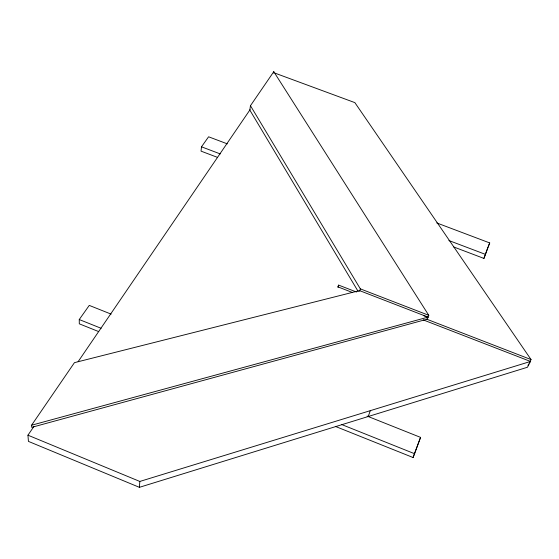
<?xml version="1.0" encoding="UTF-8"?>
<svg xmlns="http://www.w3.org/2000/svg" width="559" height="559" viewBox="0 0 559 559"><rect width="100%" height="100%" fill="white"/><g stroke="black" fill="none" stroke-linecap="round" stroke-linejoin="round"><path stroke-width="0.84" d="M139.394 487.329L139.827 481.446L530.519 361.449L527.451 367.249L139.394 487.329L28.432 441.386L27.95 435.188L33.854 426.538M227.338 143.866L208.598 136.787L201.499 146.814L201.03 151.133L217.339 157.317M31.57 425.231L428.082 317.121L359.535 290.603L74.438 362.658L31.57 425.231L31.723 427.342L427.293 319.154L428.781 315.318L273.777 71.671L250.46 105.714L249.81 110.067L358.2 291.518M273.54 73.11L273.777 71.671M338.013 287.438L338.649 285.111L356.509 292.022M359.591 291.358L360.338 288.863L250.46 105.714M335.302 426.377L413.08 457.528L420.557 437.383L367.095 416.085M453.775 246.987L483.94 258.426L488.035 246.924M413.08 457.528L420.557 437.383M483.94 258.426L489.712 242.934L436.747 222.936M368.206 416.525L370.317 410.655M488.37 246.128L489.712 242.934M338.649 285.111L337.818 286.83L352.45 292.497M527.982 365.376L528.751 363.923M529.513 362.47L531.05 359.57L354.867 102.625L275 73.145M78.113 361.673L250.104 109.634M98.74 331.613L79.294 323.822L79.252 319.538L89.258 305.403L111.129 314.116M201.499 146.814L220.274 153.928M448.884 240.531L485.624 254.443M360.338 288.863L428.781 315.318M423.701 315.695L427.991 317.358M426.328 319.042L531.05 359.57M423.191 319.888L530.519 361.449M79.252 319.538L101.13 328.294M341.801 424.595L414.729 453.775M27.95 435.188L139.827 481.446"/></g></svg>
